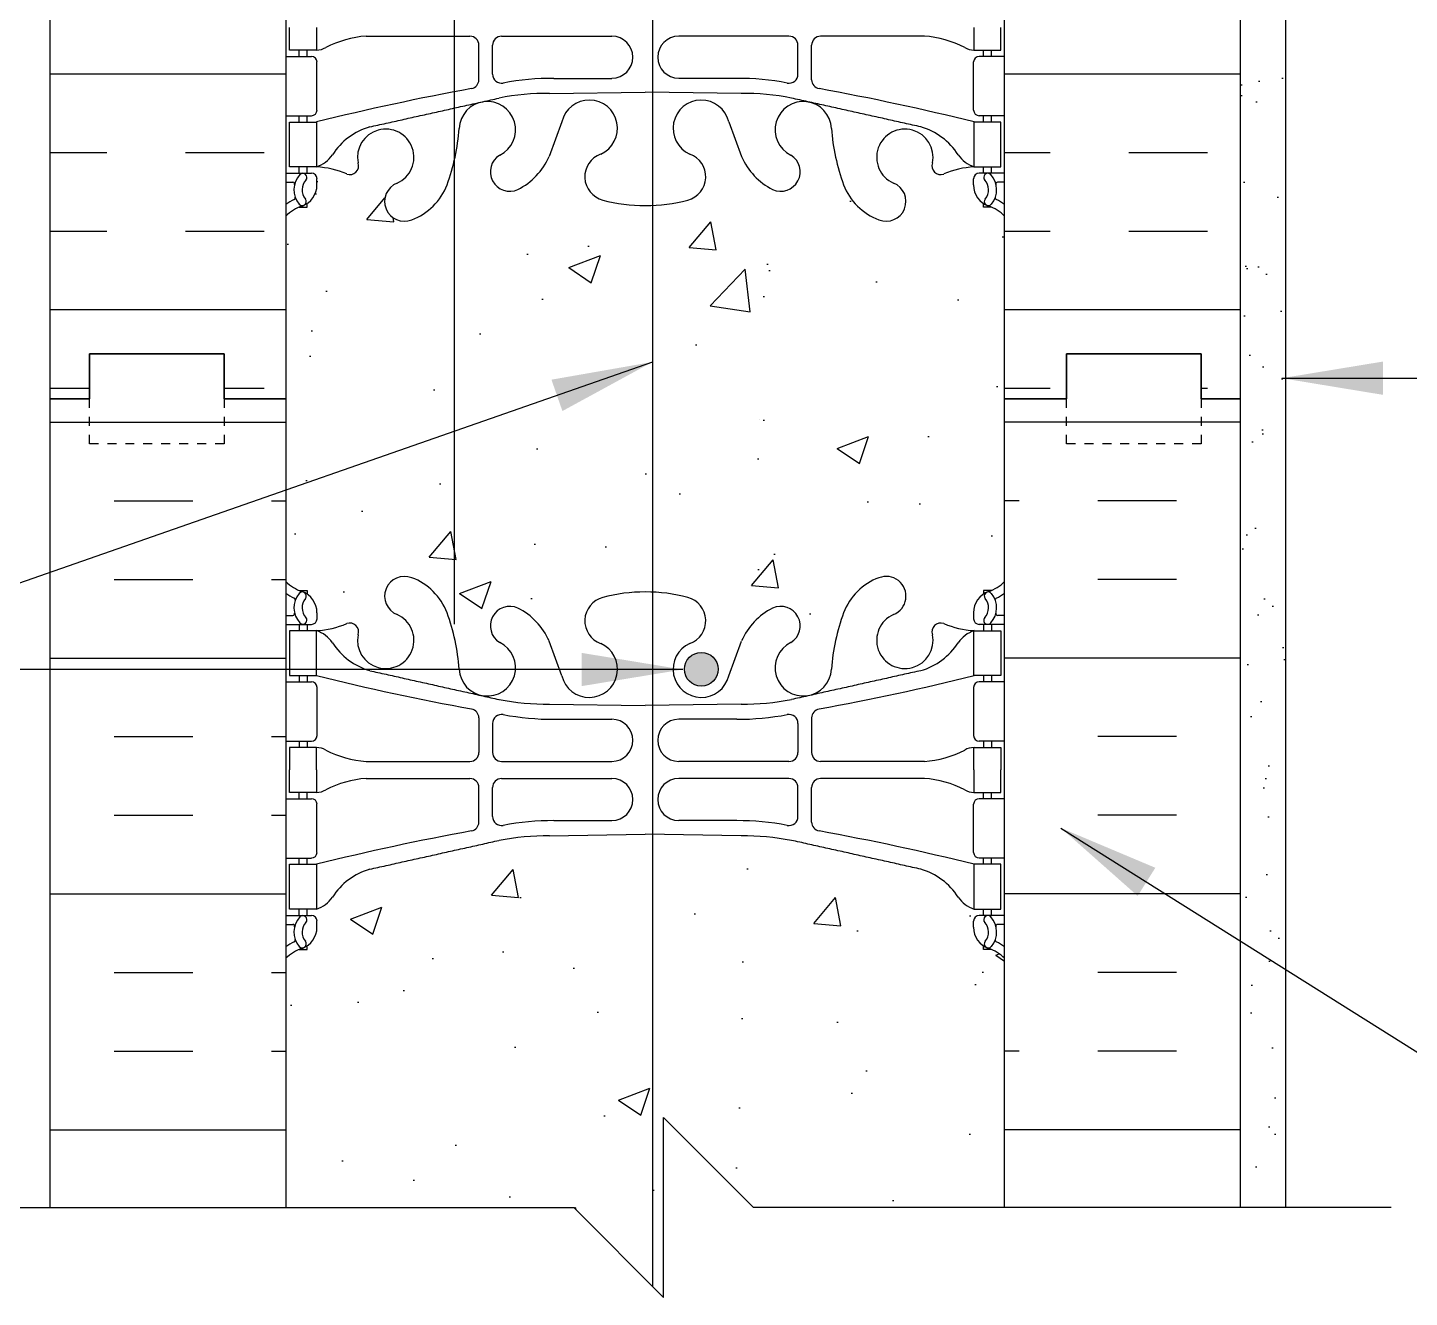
# Model space of a CAD drawing. Header units: inches. Extents: x 243.3 to 292.3, y 132.2 to 205.9.
# Drawn here: x 260.71 to 276.09, y 160.98 to 175.11 of the extents above; entities that cross this region are included whole.
import ezdxf

# ---------------------------------------------------------------- set-up
doc = ezdxf.new("R2010")
doc.units = ezdxf.units.IN
doc.header["$LTSCALE"] = 0.5
doc.header["$MEASUREMENT"] = 0
doc.linetypes.add('DASHED2', pattern=[0.375, 0.25, -0.125])
for name, color, linetype in [('HATCH', 12, 'Continuous'), ('line25', 2, 'Continuous'), ('LINE3', 3, 'Continuous'), ('LINE50', 5, 'Continuous'), ('LINE9', 9, 'Continuous'), ('TEXT', 4, 'Continuous'), ('Web_Edge', 9, 'Continuous')]:
    doc.layers.add(name, color=color, linetype=linetype)
doc.styles.add('DIM', font='romans.shx', dxfattribs={"width": 0.7})
doc.dimstyles.new('ext_12', dxfattribs={"dimscale": 12, "dimtxt": 0.09375, "dimasz": 0.09375, "dimexe": 0.09375, "dimexo": 0.0625, "dimgap": 0.0625, "dimtad": 1, "dimdec": 1, "dimzin": 3, "dimdsep": 46, "dimlunit": 4, "dimtxsty": 'DIM', "dimcen": 0.09, "dimdle": 0.09375, "dimclrt": 4, "dimadec": 0, "dimazin": 0, "dimtfac": 1, "dimtdec": 1, "dimtmove": 2, "dimatfit": 3, "dimfxl": 1, "dimfrac": 2, "dimtolj": 1, "dimtzin": 0, "dimarcsym": 0})

msp = doc.modelspace()

# ---------------------------------------------------------------- hatches: boundary and pattern name
at = {"layer": 'HATCH'}
h = msp.add_hatch(dxfattribs=at)
h.set_pattern_fill('AR-CONC', color=256, scale=0.5)
h.set_pattern_definition([(50, (0, 0), (3.5863, -0.31376), [0.375, -4.125]), (355, (0, 0), (-0.693757, 3.76096), [0.3, -3.3]), (100.4514, (0.299, -0.026), (2.892544, 3.4472), [0.3187, -3.50571]), (46.1842, (0, 1), (5.336207, -0.827596), [0.5625, -6.1875]), (96.6356, (0.4447, 0.931), (4.67331, 4.87059), [0.47805, -5.25857]), (351.1842, (0, 1), (4.67331, 4.87059), [0.45, -4.95]), (21, (0.5, 0.75), (2.984535, -2.013094), [0.375, -4.125]), (326, (0.5, 0.75), (1.216577, 3.62575), [0.3, -3.3]), (71.4514, (0.7487, 0.5822), (4.201112, 1.612656), [0.3187, -3.50571]), (37.5, (0, 0), (0.0607993, 1.6644693), [0, -3.26, 0, -3.35, 0, -3.3125]), (7.5, (0, 0), (1.315348, 1.972059), [0, -1.91, 0, -3.185, 0, -1.2625]), (327.5, (-1.115, 0), (2.669112, -0.1127744), [0, -1.25, 0, -3.9, 0, -5.175]), (317.5, (-1.615, 0), (2.915931, 0.500525), [0, -1.625, 0, -2.59, 0, -3.675])])
h.paths.add_polyline_path([(268.998, 204.652, -0.940793), (269.201, 204.268, 1.753171), (269.652, 203.972, -0.068226), (269.788, 204.6, -0.174455), (270.088, 204.946), (268.58, 204.946), (267.58, 205.946), (267.58, 204.831, -0.068476), (268.055, 204.769, -0.734872), (268.078, 204.258, 1.612474), (268.509, 203.898), (268.652, 204.285, -0.173075)])
h.paths.add_polyline_path([(271.07, 204.65), (271.07, 204.946), (270.411, 204.946, -0.550694), (270.344, 204.58, 2.087231), (270.777, 204.355, -0.380392)])
h.paths.add_polyline_path([(266.58, 204.946), (265.073, 204.946, -0.174455), (265.373, 204.6, -0.068226), (265.509, 203.972, 1.753171), (265.96, 204.268, -0.940793), (266.163, 204.652, -0.173075), (266.509, 204.285), (266.652, 203.898, 1.612474), (267.083, 204.258, -0.416252), (266.923, 204.603)])
h.paths.add_polyline_path([(264.749, 204.946), (264.09, 204.946), (264.09, 204.65, -0.380397), (264.383, 204.355, 2.087231), (264.817, 204.58, -0.550694)])
h.paths.add_polyline_path([(267.504, 203.095, 0.225652), (267.129, 203.47), (264.465, 203.47, 0.225652), (264.09, 203.095), (264.09, 202.254, 0.225652), (264.465, 201.879), (267.129, 201.879, 0.225652), (267.504, 202.254)])
h.paths.add_polyline_path([(267.504, 201.313, 0.225652), (267.129, 201.688), (264.465, 201.688, 0.225652), (264.09, 201.313), (264.09, 200.473, 0.225652), (264.465, 200.098), (267.129, 200.098, 0.225652), (267.504, 200.473)])
h.paths.add_polyline_path([(271.07, 201.313, 0.225652), (270.695, 201.688), (268.032, 201.688, 0.225652), (267.657, 201.313), (267.657, 200.473, 0.225652), (268.032, 200.098), (270.695, 200.098, 0.225652), (271.07, 200.473)])
h.paths.add_polyline_path([(271.07, 203.095, 0.225652), (270.695, 203.47), (268.032, 203.47, 0.225652), (267.657, 203.095), (267.657, 202.254, 0.225652), (268.032, 201.879), (270.695, 201.879, 0.225652), (271.07, 202.254)])
h.paths.add_polyline_path([(271.07, 199.762, 0.268138), (270.909, 199.91), (264.252, 199.91, 0.268156), (264.09, 199.762), (264.09, 198.293), (264.21, 198.093), (264.21, 197.981), (264.21, 197.868), (264.09, 197.668), (264.09, 196.2, 0.268156), (264.252, 196.051), (270.909, 196.051, 0.268138), (271.07, 196.2), (271.07, 197.668), (270.95, 197.868), (270.95, 197.981), (270.95, 198.093), (271.07, 198.293)])
h.paths.add_polyline_path([(266.042, 195.608, -0.230831), (266.459, 195.781, -0.258655), (266.881, 195.513, -0.520567), (267.186, 195.391, -0.302205), (267.484, 195.539, 0.202607), (267.129, 195.864), (264.465, 195.864, 0.225652), (264.09, 195.489), (264.09, 195.382, -0.011526), (264.125, 195.367, -0.520567), (264.484, 195.224, -0.520567), (264.826, 195.371, -0.520567), (265.399, 195.331, -0.520567), (265.68, 195.452, -0.520567)])
h.paths.add_polyline_path([(270.695, 195.864), (268.032, 195.864, 0.225652), (267.657, 195.489), (267.657, 195.455, -0.023609), (267.676, 195.435, -0.520567), (268.021, 195.484, -0.520567), (268.62, 195.505, -0.310845), (269.58, 195.483, -0.310845), (270.541, 195.505, -0.380139), (271.018, 195.601, 0.173587)])
h.paths.add_polyline_path([(291.343, 195.481), (271.58, 195.481), (271.58, 195.51, 0.10231), (271.485, 195.435, 0.520567), (271.14, 195.484, 0.520567), (270.541, 195.505, 0.310845), (269.58, 195.483, 0.310845), (268.62, 195.505, 0.520567), (268.021, 195.484, 0.520567), (267.676, 195.435, 0.520567), (267.186, 195.391, 0.520567), (266.881, 195.513, 0.258655), (266.459, 195.781, 0.230831), (266.042, 195.608, 0.520567), (265.68, 195.452, 0.520567), (265.399, 195.331, 0.520567), (264.826, 195.371, 0.520567), (264.484, 195.224, 0.520567), (264.125, 195.367, 0.058158), (263.945, 195.426), (263.945, 194.576), (263.58, 194.576), (263.58, 193.826), (263.945, 193.826), (263.945, 192.626), (263.58, 192.626), (263.58, 191.876), (263.945, 191.876), (263.945, 191.431), (265.806, 191.431), (265.806, 191.481), (271.58, 191.481), (272.28, 192.981), (274.28, 192.981), (274.979, 191.481), (277.979, 191.481), (278.679, 192.981), (280.679, 192.981), (281.378, 191.481), (284.378, 191.481), (285.078, 192.981), (287.078, 192.981), (287.777, 191.481), (290.777, 191.481), (291.343, 192.694)])
h.paths.add_polyline_path([(265.806, 191.431), (263.945, 191.431), (263.945, 190.676), (263.945, 188.978), (265.806, 188.978)])
h.paths.add_polyline_path([(271.58, 188.719), (267.849, 188.719), (267.849, 186.812, -0.029977), (268.055, 186.769, -0.734872), (268.078, 186.258, 1.612474), (268.509, 185.898), (268.652, 186.285, -0.173075), (268.998, 186.652, -0.940793), (269.201, 186.268, 1.753171), (269.652, 185.972, -0.068226), (269.788, 186.6, -0.21345), (270.18, 186.989, -1), (270.344, 186.58, 2.087231), (270.777, 186.355, -0.638777), (270.902, 186.479, 0.087457), (271.239, 186.4), (271.344, 186.4), (271.344, 186.47), (271.297, 186.47, -0.414214), (271.234, 186.533), (271.234, 186.6, -0.249069), (271.344, 186.807), (271.344, 186.849), (271.434, 186.849, 0.088416), (271.58, 186.946)])
h.paths.add_polyline_path([(267.349, 188.719), (263.945, 188.719), (263.945, 188.978), (263.945, 190.676), (263.58, 190.676), (263.58, 186.946, 0.088416), (263.726, 186.849), (263.816, 186.849), (263.816, 186.807, -0.249069), (263.926, 186.6), (263.926, 186.533, -0.414214), (263.864, 186.47), (263.816, 186.47), (263.816, 186.4), (263.921, 186.4, 0.085348), (264.251, 186.476, -0.669601), (264.383, 186.355, 2.087231), (264.817, 186.58, -1), (264.981, 186.989, -0.21345), (265.373, 186.6, -0.069923), (265.51, 185.956, 1.702394), (265.96, 186.268, -0.940793), (266.163, 186.652, -0.173075), (266.509, 186.285), (266.652, 185.898, 1.612474), (267.083, 186.258, -0.734872), (267.106, 186.769, -0.035303), (267.349, 186.817)])
h.paths.add_polyline_path([(271.58, 173.015, 0.088416), (271.434, 173.112), (271.344, 173.112), (271.344, 173.154, -0.249069), (271.234, 173.361), (271.234, 173.429, -0.414214), (271.297, 173.491), (271.344, 173.491), (271.344, 173.561), (271.239, 173.561, 0.085348), (270.91, 173.486, -0.669601), (270.777, 173.606, 2.087231), (270.344, 173.381, -1), (270.18, 172.973, -0.21345), (269.788, 173.362, -0.069923), (269.651, 174.006, 1.702394), (269.201, 173.693, -0.940793), (268.998, 173.31, -0.173075), (268.652, 173.677), (268.509, 174.063, 1.612474), (268.078, 173.704, -0.734872), (268.055, 173.193, -0.068475), (267.58, 173.131, -0.068475), (267.106, 173.193, -0.734872), (267.083, 173.704, 1.612474), (266.652, 174.063), (266.509, 173.677, -0.173075), (266.163, 173.31, -0.940793), (265.96, 173.693, 1.702394), (265.51, 174.006, -0.069923), (265.373, 173.362, -0.21345), (264.981, 172.973, -1), (264.817, 173.381, 2.087231), (264.383, 173.606, -0.669601), (264.251, 173.486, 0.085348), (263.921, 173.561), (263.816, 173.561), (263.816, 173.491), (263.864, 173.491, -0.414214), (263.926, 173.429), (263.926, 173.361, -0.249069), (263.816, 173.154), (263.816, 173.112), (263.726, 173.112, 0.088416), (263.58, 173.015), (263.58, 170.981), (263.58, 168.946, 0.088416), (263.726, 168.849), (263.816, 168.849), (263.816, 168.807, -0.249069), (263.926, 168.6), (263.926, 168.533, -0.414214), (263.864, 168.47), (263.816, 168.47), (263.816, 168.4), (263.921, 168.4, 0.085348), (264.251, 168.476, -0.669601), (264.383, 168.355, 2.087231), (264.817, 168.58, -1), (264.981, 168.989, -0.21345), (265.373, 168.6, -0.069923), (265.51, 167.956, 1.702394), (265.96, 168.268, -0.940793), (266.163, 168.652, -0.173075), (266.509, 168.285), (266.652, 167.898, 1.612474), (267.083, 168.258, -0.734872), (267.106, 168.769, -0.068475), (267.58, 168.831, -0.068475), (268.055, 168.769, -0.734872), (268.078, 168.258, 1.612474), (268.509, 167.898), (268.652, 168.285, -0.173075), (268.998, 168.652, -0.940793), (269.201, 168.268, 1.702394), (269.651, 167.956, -0.069923), (269.788, 168.6, -0.21345), (270.18, 168.989, -1), (270.344, 168.58, 2.087231), (270.777, 168.355, -0.669601), (270.91, 168.476, 0.085348), (271.239, 168.4), (271.344, 168.4), (271.344, 168.47), (271.297, 168.47, -0.414214), (271.234, 168.533), (271.234, 168.6, -0.249069), (271.344, 168.807), (271.344, 168.849), (271.434, 168.849, 0.088416), (271.58, 168.946), (271.58, 170.981)])
edge = h.paths.add_edge_path()
edge.add_arc((271.234, 164.393), 0.5, 46.2109, 66.4218)
edge.add_line((271.434, 164.851), (271.344, 164.851))
edge.add_line((271.344, 164.851), (271.344, 164.893))
edge.add_arc((271.484, 165.1), 0.25, 180, 235.9442, ccw=False)
edge.add_line((271.234, 165.1), (271.234, 165.168))
edge.add_arc((271.297, 165.168), 0.0625, 90, 180, ccw=False)
edge.add_line((271.297, 165.23), (271.344, 165.23))
edge.add_line((271.344, 165.23), (271.344, 165.3))
edge.add_line((271.344, 165.3), (271.239, 165.3))
edge.add_arc((271.362, 165.643), 0.364, 214.9775, 250.3387, ccw=False)
edge.add_arc((270.439, 165.032), 0.743, 32.7919, 73.8107)
edge.add_spline(control_points=[(270.646, 165.746), (269.209, 166.066)], knot_values=[0, 0, 1, 1], degree=1, periodic=0)
edge.add_arc((268.652, 163.134), 2.984, 79.2546, 90.0995)
edge.add_line((268.647, 166.118), (267.58, 166.134))
edge.add_line((267.58, 166.134), (266.514, 166.118))
edge.add_arc((266.509, 163.134), 2.984, 89.9005, 100.7454)
edge.add_spline(control_points=[(265.952, 166.066), (264.515, 165.746)], knot_values=[0, 0, 1, 1], degree=1, periodic=0)
edge.add_arc((264.722, 165.032), 0.743, 106.1893, 147.2081)
edge.add_arc((263.799, 165.643), 0.364, 289.6613, 325.0225, ccw=False)
edge.add_line((263.921, 165.3), (263.816, 165.3))
edge.add_line((263.816, 165.3), (263.816, 165.23))
edge.add_line((263.816, 165.23), (263.864, 165.23))
edge.add_arc((263.864, 165.168), 0.0625, 0, 90, ccw=False)
edge.add_line((263.926, 165.168), (263.926, 165.1))
edge.add_arc((263.676, 165.1), 0.25, 304.0558, 360, ccw=False)
edge.add_line((263.816, 164.893), (263.816, 164.851))
edge.add_line((263.816, 164.851), (263.726, 164.851))
edge.add_arc((263.926, 164.393), 0.5, 113.5782, 133.7891)
edge.add_line((263.58, 164.754), (263.58, 161.981))
edge.add_line((263.58, 161.981), (266.784, 161.981))
edge.add_line((266.784, 161.981), (267.784, 160.981))
edge.add_line((267.784, 160.981), (267.784, 162.981))
edge.add_line((267.784, 162.981), (268.784, 161.981))
edge.add_line((268.784, 161.981), (271.58, 161.981))
edge.add_line((271.58, 161.981), (271.58, 164.754))
h = msp.add_hatch(dxfattribs=at)
h.set_pattern_fill('INSUL', color=256, scale=7, style=0)
h.set_pattern_definition([(0, (272.962, 182.4712), (0, 2.625), []), (0, (272.962, 183.3462), (0, 2.625), [0.875, -0.875]), (0, (272.962, 184.2212), (0, 2.625), [0.875, -0.875])])
h.paths.add_polyline_path([(274.205, 188.981), (273.768, 188.981), (273.768, 188.481), (272.268, 188.481), (272.268, 188.981), (271.58, 188.981), (271.58, 170.981), (272.268, 170.981), (272.268, 171.481), (273.768, 171.481), (273.768, 170.981), (274.205, 170.981)])
h.paths.add_polyline_path([(260.955, 170.981), (261.393, 170.981), (261.393, 171.481), (262.893, 171.481), (262.893, 170.981), (263.58, 170.981), (263.58, 188.981), (262.893, 188.981), (262.893, 189.481), (261.393, 189.481), (261.393, 188.981), (260.955, 188.981)])
h = msp.add_hatch(dxfattribs=at)
h.set_pattern_fill('AR-SAND', color=256, scale=0.5, style=0)
h.set_pattern_definition([(37.5, (198.499, 60.95305), (-0.0314967, 0.963412), [0, -0.76, 0, -0.85, 0, -0.8125]), (7.5, (198.499, 60.953), (0.884888, 1.411073), [0, -0.41, 0, -0.685, 0, -0.2625]), (327.5, (197.884, 60.95305), (1.557071, 0.0028295), [0, -0.25, 0, -0.9, 0, -1.175]), (317.5, (197.884, 60.953), (1.503063, 0.438838), [0, -0.125, 0, -0.59, 0, -0.675])])
h.paths.add_polyline_path([(274.705, 186.981), (274.205, 186.981), (274.205, 170.981), (274.205, 161.981), (274.705, 161.981)])
at = {"layer": 'LINE3'}
msp.add_hatch(color=256, dxfattribs=at).paths.add_polyline_path([(268.392, 167.971, 1), (268.017, 167.971, 1)])

# ---------------------------------------------------------------- linework, layer by layer
for points in [[(264.515, 174.007), (265.952, 174.327)], [(264.515, 167.955), (265.952, 167.634)], [(270.646, 167.955), (269.209, 167.634)]]:
    msp.add_open_spline(points, degree=1)
at = {"layer": 'HATCH'}
for p, q in [((260.955, 170.721), (263.58, 170.721)), ((268.853, 170.754), (268.853, 170.754)), ((274.205, 170.721), (271.58, 170.721)), ((261.669, 169.846), (262.544, 169.846)), ((263.419, 169.846), (263.58, 169.846)), ((271.742, 169.846), (271.58, 169.846)), ((273.492, 169.846), (272.617, 169.846)), ((261.669, 168.971), (262.544, 168.971)), ((263.419, 168.971), (263.58, 168.971)), ((273.492, 168.971), (272.617, 168.971)), ((260.955, 168.096), (263.58, 168.096)), ((274.205, 168.096), (271.58, 168.096)), ((261.669, 167.221), (262.544, 167.221)), ((263.419, 167.221), (263.58, 167.221)), ((273.492, 167.221), (272.617, 167.221)), ((261.669, 166.346), (262.544, 166.346)), ((263.419, 166.346), (263.58, 166.346)), ((273.492, 166.346), (272.617, 166.346)), ((260.955, 165.471), (263.58, 165.471)), ((274.205, 165.471), (271.58, 165.471)), ((261.669, 164.596), (262.544, 164.596)), ((263.419, 164.596), (263.58, 164.596)), ((273.492, 164.596), (272.617, 164.596)), ((261.669, 163.721), (262.544, 163.721)), ((263.419, 163.721), (263.58, 163.721)), ((271.742, 163.721), (271.58, 163.721)), ((273.492, 163.721), (272.617, 163.721)), ((260.955, 162.846), (263.58, 162.846)), ((274.205, 162.846), (271.58, 162.846))]:
    msp.add_line(p, q, dxfattribs=at)
at = {"layer": 'line25'}
for p, q in [((263.58, 204.946), (263.58, 170.981)), ((271.58, 170.981), (271.58, 191.481)), ((263.58, 170.981), (263.58, 161.981)), ((271.58, 161.981), (271.58, 170.981))]:
    msp.add_line(p, q, dxfattribs=at)
at = {"layer": 'LINE3'}
for p, q in [((265.455, 168.471), (265.455, 188.719)), ((267.659, 184.7), (267.659, 161.105))]:
    msp.add_line(p, q, dxfattribs=at)
msp.add_circle((268.204, 167.971), 0.188, dxfattribs=at)
at = {"layer": 'LINE50'}
for p, q in [((260.955, 170.981), (260.955, 188.981)), ((274.205, 170.981), (274.205, 188.981)), ((260.955, 161.981), (260.955, 170.981)), ((274.205, 161.981), (274.205, 170.981))]:
    msp.add_line(p, q, dxfattribs=at)
for points in [[(263.58, 170.981), (262.893, 170.981), (262.893, 171.481), (261.393, 171.481), (261.393, 170.981), (260.955, 170.981)], [(260.955, 170.981), (261.393, 170.981), (261.393, 171.481), (262.893, 171.481), (262.893, 170.981), (263.58, 170.981)], [(271.58, 170.981), (272.268, 170.981), (272.268, 171.481), (273.768, 171.481), (273.768, 170.981), (274.205, 170.981)], [(274.205, 170.981), (273.768, 170.981), (273.768, 171.481), (272.268, 171.481), (272.268, 170.981), (271.58, 170.981)]]:
    msp.add_lwpolyline(points, dxfattribs=at)
at = {"layer": 'LINE9'}
for p, q in [((274.705, 191.481), (274.705, 161.981)), ((267.784, 160.981), (267.784, 162.981)), ((267.784, 162.981), (268.784, 161.981)), ((259.684, 161.981), (266.784, 161.981)), ((266.784, 161.981), (267.784, 160.981)), ((275.883, 161.981), (268.784, 161.981))]:
    msp.add_line(p, q, dxfattribs=at)
at = {"layer": 'LINE9', "linetype": 'DASHED2', "ltscale": 0.15}
for points in [[(262.893, 170.981), (262.893, 170.981), (262.893, 170.481), (261.393, 170.481), (261.393, 170.981), (261.393, 170.981)], [(273.768, 170.981), (273.768, 170.981), (273.768, 170.481), (272.268, 170.481), (272.268, 170.981), (272.268, 170.981)]]:
    msp.add_lwpolyline(points, dxfattribs=at)
at = {"layer": 'Web_Edge'}
for p, q in [((264.474, 175.017), (265.629, 175.016)), ((264.474, 175.017), (265.629, 175.016)), ((265.728, 174.531), (265.728, 174.916)), ((265.728, 174.531), (265.728, 174.916)), ((265.881, 174.593), (265.881, 174.916)), ((265.881, 174.593), (265.881, 174.916)), ((265.981, 175.016), (267.208, 175.016)), ((265.981, 175.016), (267.208, 175.016)), ((269.18, 175.016), (267.953, 175.016)), ((269.18, 175.016), (267.953, 175.016)), ((269.28, 174.593), (269.28, 174.916)), ((269.28, 174.593), (269.28, 174.916)), ((269.432, 174.531), (269.432, 174.916)), ((269.432, 174.531), (269.432, 174.916)), ((270.687, 175.017), (269.532, 175.016)), ((270.687, 175.017), (269.532, 175.016)), ((263.58, 174.791), (263.864, 174.791)), ((263.58, 174.791), (263.864, 174.791)), ((263.726, 174.791), (263.726, 174.861)), ((263.726, 174.791), (263.726, 174.861)), ((263.816, 174.791), (263.816, 174.861)), ((263.816, 174.791), (263.816, 174.861)), ((263.926, 174.194), (263.926, 174.729)), ((263.926, 174.194), (263.926, 174.729)), ((271.234, 174.194), (271.234, 174.729)), ((271.234, 174.194), (271.234, 174.729)), ((271.58, 174.791), (271.297, 174.791)), ((271.58, 174.791), (271.297, 174.791)), ((271.344, 174.791), (271.344, 174.861)), ((271.344, 174.791), (271.344, 174.861)), ((271.434, 174.791), (271.434, 174.861)), ((271.434, 174.791), (271.434, 174.861)), ((266.561, 174.547), (267.208, 174.547)), ((266.561, 174.547), (267.208, 174.547)), ((268.6, 174.547), (267.953, 174.547)), ((268.6, 174.547), (267.953, 174.547)), ((266.514, 174.379), (267.58, 174.395)), ((266.514, 174.379), (267.58, 174.395)), ((268.647, 174.379), (267.58, 174.395)), ((268.647, 174.379), (267.58, 174.395)), ((263.58, 174.131), (263.864, 174.131)), ((263.58, 174.131), (263.864, 174.131)), ((263.726, 174.061), (263.726, 174.131)), ((263.726, 174.061), (263.726, 174.131)), ((263.816, 174.061), (263.816, 174.131)), ((263.816, 174.061), (263.816, 174.131)), ((271.58, 174.131), (271.297, 174.131)), ((271.58, 174.131), (271.297, 174.131)), ((271.344, 174.061), (271.344, 174.131)), ((271.344, 174.061), (271.344, 174.131)), ((271.434, 174.061), (271.434, 174.131)), ((271.434, 174.061), (271.434, 174.131)), ((266.652, 174.063), (266.509, 173.677)), ((266.652, 174.063), (266.509, 173.677)), ((268.509, 174.063), (268.652, 173.677)), ((268.509, 174.063), (268.652, 173.677)), ((263.58, 173.491), (263.864, 173.491)), ((263.58, 173.491), (263.864, 173.491)), ((263.726, 173.491), (263.726, 173.561)), ((263.726, 173.491), (263.726, 173.561)), ((263.816, 173.491), (263.816, 173.561)), ((263.816, 173.491), (263.816, 173.561)), ((271.58, 173.491), (271.297, 173.491)), ((271.58, 173.491), (271.297, 173.491)), ((271.344, 173.491), (271.344, 173.561)), ((271.344, 173.491), (271.344, 173.561)), ((271.434, 173.491), (271.434, 173.561)), ((271.434, 173.491), (271.434, 173.561)), ((263.58, 173.391), (263.658, 173.391)), ((263.58, 173.391), (263.658, 173.391)), ((263.926, 173.361), (263.926, 173.429)), ((263.926, 173.361), (263.926, 173.429)), ((271.234, 173.361), (271.234, 173.429)), ((271.234, 173.361), (271.234, 173.429)), ((271.58, 173.391), (271.503, 173.391)), ((271.58, 173.391), (271.503, 173.391)), ((263.726, 173.112), (263.816, 173.112)), ((263.726, 173.112), (263.816, 173.112)), ((263.816, 173.112), (263.816, 173.154)), ((263.816, 173.112), (263.816, 173.154)), ((271.344, 173.112), (271.344, 173.154)), ((271.344, 173.112), (271.344, 173.154)), ((271.434, 173.112), (271.344, 173.112)), ((271.434, 173.112), (271.344, 173.112)), ((263.726, 168.849), (263.816, 168.849)), ((263.726, 168.849), (263.816, 168.849)), ((263.816, 168.849), (263.816, 168.807)), ((263.816, 168.849), (263.816, 168.807)), ((271.434, 168.849), (271.344, 168.849)), ((271.344, 168.849), (271.344, 168.807)), ((271.434, 168.849), (271.344, 168.849)), ((271.344, 168.849), (271.344, 168.807)), ((263.58, 168.57), (263.658, 168.57)), ((263.58, 168.57), (263.658, 168.57)), ((263.926, 168.6), (263.926, 168.533)), ((263.926, 168.6), (263.926, 168.533)), ((271.234, 168.6), (271.234, 168.533)), ((271.234, 168.6), (271.234, 168.533)), ((271.58, 168.57), (271.503, 168.57)), ((271.58, 168.57), (271.503, 168.57)), ((263.58, 168.47), (263.864, 168.47)), ((263.58, 168.47), (263.864, 168.47)), ((263.726, 168.47), (263.726, 168.4)), ((263.726, 168.47), (263.726, 168.4)), ((263.816, 168.47), (263.816, 168.4)), ((263.816, 168.47), (263.816, 168.4)), ((271.58, 168.47), (271.297, 168.47)), ((271.58, 168.47), (271.297, 168.47)), ((271.344, 168.47), (271.344, 168.4)), ((271.344, 168.47), (271.344, 168.4)), ((271.434, 168.47), (271.434, 168.4)), ((271.434, 168.47), (271.434, 168.4)), ((266.652, 167.898), (266.509, 168.285)), ((266.652, 167.898), (266.509, 168.285)), ((268.509, 167.898), (268.652, 168.285)), ((268.509, 167.898), (268.652, 168.285)), ((263.58, 167.83), (263.864, 167.83)), ((263.58, 167.83), (263.864, 167.83)), ((263.726, 167.9), (263.726, 167.83)), ((263.726, 167.9), (263.726, 167.83)), ((263.816, 167.9), (263.816, 167.83)), ((263.816, 167.9), (263.816, 167.83)), ((271.58, 167.83), (271.297, 167.83)), ((271.58, 167.83), (271.297, 167.83)), ((271.344, 167.9), (271.344, 167.83)), ((271.344, 167.9), (271.344, 167.83)), ((271.434, 167.9), (271.434, 167.83)), ((271.434, 167.9), (271.434, 167.83)), ((263.926, 167.768), (263.926, 167.233)), ((263.926, 167.768), (263.926, 167.233)), ((271.234, 167.768), (271.234, 167.233)), ((271.234, 167.768), (271.234, 167.233)), ((266.514, 167.582), (267.58, 167.566)), ((266.514, 167.582), (267.58, 167.566)), ((268.647, 167.582), (267.58, 167.566)), ((268.647, 167.582), (267.58, 167.566)), ((265.728, 167.43), (265.728, 167.045)), ((265.728, 167.43), (265.728, 167.045)), ((265.881, 167.368), (265.881, 167.045)), ((265.881, 167.368), (265.881, 167.045)), ((266.561, 167.414), (267.208, 167.414)), ((266.561, 167.414), (267.208, 167.414)), ((268.6, 167.414), (267.953, 167.414)), ((268.6, 167.414), (267.953, 167.414)), ((269.28, 167.368), (269.28, 167.045)), ((269.28, 167.368), (269.28, 167.045)), ((269.432, 167.43), (269.432, 167.045)), ((269.432, 167.43), (269.432, 167.045)), ((263.58, 167.17), (263.864, 167.17)), ((263.58, 167.17), (263.864, 167.17)), ((263.726, 167.17), (263.726, 167.1)), ((263.726, 167.17), (263.726, 167.1)), ((263.816, 167.17), (263.816, 167.1)), ((263.816, 167.17), (263.816, 167.1)), ((271.58, 167.17), (271.297, 167.17)), ((271.58, 167.17), (271.297, 167.17)), ((271.344, 167.17), (271.344, 167.1)), ((271.344, 167.17), (271.344, 167.1)), ((271.434, 167.17), (271.434, 167.1)), ((271.434, 167.17), (271.434, 167.1)), ((264.474, 166.945), (265.629, 166.945)), ((264.474, 166.945), (265.629, 166.945)), ((265.981, 166.945), (267.208, 166.945)), ((265.981, 166.945), (267.208, 166.945)), ((269.18, 166.945), (267.953, 166.945)), ((269.18, 166.945), (267.953, 166.945)), ((270.687, 166.945), (269.532, 166.945)), ((270.687, 166.945), (269.532, 166.945)), ((264.474, 166.756), (265.629, 166.755)), ((264.474, 166.756), (265.629, 166.755)), ((265.981, 166.755), (267.208, 166.755)), ((265.981, 166.755), (267.208, 166.755)), ((269.18, 166.755), (267.953, 166.755)), ((269.18, 166.755), (267.953, 166.755)), ((270.687, 166.756), (269.532, 166.755)), ((270.687, 166.756), (269.532, 166.755)), ((263.726, 166.53), (263.726, 166.6)), ((263.726, 166.53), (263.726, 166.6)), ((263.816, 166.53), (263.816, 166.6)), ((263.816, 166.53), (263.816, 166.6)), ((265.728, 166.27), (265.728, 166.655)), ((265.728, 166.27), (265.728, 166.655)), ((265.881, 166.332), (265.881, 166.655)), ((265.881, 166.332), (265.881, 166.655)), ((269.28, 166.332), (269.28, 166.655)), ((269.28, 166.332), (269.28, 166.655)), ((269.432, 166.27), (269.432, 166.655)), ((269.432, 166.27), (269.432, 166.655)), ((271.344, 166.53), (271.344, 166.6)), ((271.344, 166.53), (271.344, 166.6)), ((271.434, 166.53), (271.434, 166.6)), ((271.434, 166.53), (271.434, 166.6)), ((263.58, 166.53), (263.864, 166.53)), ((263.58, 166.53), (263.864, 166.53)), ((263.926, 165.933), (263.926, 166.468)), ((263.926, 165.933), (263.926, 166.468)), ((271.234, 165.933), (271.234, 166.468)), ((271.234, 165.933), (271.234, 166.468)), ((271.58, 166.53), (271.297, 166.53)), ((271.58, 166.53), (271.297, 166.53)), ((266.561, 166.286), (267.208, 166.286)), ((266.561, 166.286), (267.208, 166.286)), ((268.6, 166.286), (267.953, 166.286)), ((268.6, 166.286), (267.953, 166.286)), ((266.514, 166.118), (267.58, 166.134)), ((266.514, 166.118), (267.58, 166.134)), ((268.647, 166.118), (267.58, 166.134)), ((268.647, 166.118), (267.58, 166.134)), ((263.58, 165.87), (263.864, 165.87)), ((263.58, 165.87), (263.864, 165.87)), ((263.726, 165.8), (263.726, 165.87)), ((263.726, 165.8), (263.726, 165.87)), ((263.816, 165.8), (263.816, 165.87)), ((263.816, 165.8), (263.816, 165.87)), ((271.58, 165.87), (271.297, 165.87)), ((271.58, 165.87), (271.297, 165.87)), ((271.344, 165.8), (271.344, 165.87)), ((271.344, 165.8), (271.344, 165.87)), ((271.434, 165.8), (271.434, 165.87)), ((271.434, 165.8), (271.434, 165.87)), ((263.58, 165.23), (263.864, 165.23)), ((263.58, 165.23), (263.864, 165.23)), ((263.726, 165.23), (263.726, 165.3)), ((263.726, 165.23), (263.726, 165.3)), ((263.816, 165.23), (263.816, 165.3)), ((263.816, 165.23), (263.816, 165.3)), ((271.58, 165.23), (271.297, 165.23)), ((271.58, 165.23), (271.297, 165.23)), ((271.344, 165.23), (271.344, 165.3)), ((271.344, 165.23), (271.344, 165.3)), ((271.434, 165.23), (271.434, 165.3)), ((271.434, 165.23), (271.434, 165.3)), ((263.58, 165.13), (263.658, 165.13)), ((263.58, 165.13), (263.658, 165.13)), ((263.926, 165.1), (263.926, 165.168)), ((263.926, 165.1), (263.926, 165.168)), ((271.234, 165.1), (271.234, 165.168)), ((271.234, 165.1), (271.234, 165.168)), ((271.58, 165.13), (271.503, 165.13)), ((271.58, 165.13), (271.503, 165.13)), ((263.816, 164.851), (263.816, 164.893)), ((263.816, 164.851), (263.816, 164.893)), ((271.344, 164.851), (271.344, 164.893)), ((271.344, 164.851), (271.344, 164.893)), ((263.726, 164.851), (263.816, 164.851)), ((263.726, 164.851), (263.816, 164.851)), ((271.434, 164.851), (271.344, 164.851)), ((271.434, 164.851), (271.344, 164.851))]:
    msp.add_line(p, q, dxfattribs=at)
for points in [[(263.921, 175.111), (263.921, 174.861), (263.621, 174.861), (263.621, 175.111)], [(263.921, 175.111), (263.921, 174.861), (263.621, 174.861), (263.621, 175.111)], [(271.239, 175.111), (271.239, 174.861), (271.539, 174.861), (271.539, 175.111)], [(271.239, 175.111), (271.239, 174.861), (271.539, 174.861), (271.539, 175.111)], [(263.921, 166.85), (263.921, 167.1), (263.621, 167.1), (263.621, 166.85)], [(263.921, 166.85), (263.921, 167.1), (263.621, 167.1), (263.621, 166.85)], [(271.239, 166.85), (271.239, 167.1), (271.539, 167.1), (271.539, 166.85)], [(271.239, 166.85), (271.239, 167.1), (271.539, 167.1), (271.539, 166.85)], [(263.921, 166.85), (263.921, 166.6), (263.621, 166.6), (263.621, 166.85)], [(263.921, 166.85), (263.921, 166.6), (263.621, 166.6), (263.621, 166.85)], [(271.239, 166.85), (271.239, 166.6), (271.539, 166.6), (271.539, 166.85)], [(271.239, 166.85), (271.239, 166.6), (271.539, 166.6), (271.539, 166.85)]]:
    msp.add_lwpolyline(points, dxfattribs=at)
for points in [[(263.621, 174.061), (263.921, 174.061), (263.921, 173.561), (263.621, 173.561)], [(263.621, 174.061), (263.921, 174.061), (263.921, 173.561), (263.621, 173.561)], [(271.539, 174.061), (271.239, 174.061), (271.239, 173.561), (271.539, 173.561)], [(271.539, 174.061), (271.239, 174.061), (271.239, 173.561), (271.539, 173.561)], [(263.621, 167.9), (263.921, 167.9), (263.921, 168.4), (263.621, 168.4)], [(263.621, 167.9), (263.921, 167.9), (263.921, 168.4), (263.621, 168.4)], [(271.539, 167.9), (271.239, 167.9), (271.239, 168.4), (271.539, 168.4)], [(271.539, 167.9), (271.239, 167.9), (271.239, 168.4), (271.539, 168.4)], [(263.621, 165.8), (263.921, 165.8), (263.921, 165.3), (263.621, 165.3)], [(263.621, 165.8), (263.921, 165.8), (263.921, 165.3), (263.621, 165.3)], [(271.539, 165.8), (271.239, 165.8), (271.239, 165.3), (271.539, 165.3)], [(271.539, 165.8), (271.239, 165.8), (271.239, 165.3), (271.539, 165.3)]]:
    msp.add_lwpolyline(points, close=True, dxfattribs=at)
for centre, radius, start, end in [((263.917, 175.08), 0.219, 271.08, 299.5063), ((263.917, 175.08), 0.219, 271.08, 299.5063), ((264.559, 173.86), 1.16, 94.1968, 117.4156), ((264.559, 173.86), 1.16, 94.1968, 117.4156), ((265.628, 174.916), 0.1, 0, 89.9612), ((265.628, 174.916), 0.1, 0, 89.9612), ((265.981, 174.916), 0.1, 90, 180), ((265.981, 174.916), 0.1, 90, 180), ((267.208, 174.782), 0.234, 270, 90), ((267.208, 174.782), 0.234, 270, 90), ((267.953, 174.782), 0.234, 90, 270), ((267.953, 174.782), 0.234, 90, 270), ((269.18, 174.916), 0.1, 0, 90), ((269.18, 174.916), 0.1, 0, 90), ((269.532, 174.916), 0.1, 90.0388, 180), ((269.532, 174.916), 0.1, 90.0388, 180), ((270.602, 173.86), 1.16, 62.5844, 85.8032), ((270.602, 173.86), 1.16, 62.5844, 85.8032), ((271.244, 175.08), 0.219, 240.4937, 268.92), ((271.244, 175.08), 0.219, 240.4937, 268.92), ((263.864, 174.729), 0.0625, 0, 90), ((263.864, 174.729), 0.0625, 0, 90), ((271.297, 174.729), 0.0625, 90, 180), ((271.297, 174.729), 0.0625, 90, 180), ((265.981, 174.593), 0.1, 180, 280.7454), ((265.981, 174.593), 0.1, 180, 280.7454), ((269.18, 174.593), 0.1, 259.2546, 0), ((269.18, 174.593), 0.1, 259.2546, 0), ((270.73, 146.641), 28.253, 100.3657, 103.9448), ((270.73, 146.641), 28.253, 100.3657, 103.9448), ((265.628, 174.531), 0.1, 280.3657, 0), ((265.628, 174.531), 0.1, 280.3657, 0), ((266.556, 171.563), 2.984, 89.9005, 100.7454), ((266.556, 171.563), 2.984, 89.9005, 100.7454), ((268.605, 171.563), 2.984, 79.2546, 90.0995), ((268.605, 171.563), 2.984, 79.2546, 90.0995), ((269.532, 174.531), 0.1, 180, 259.6343), ((269.532, 174.531), 0.1, 180, 259.6343), ((264.431, 146.641), 28.253, 76.0552, 79.6343), ((265.822, 173.975), 0.314, 296.0652, 177.2643), ((265.822, 173.975), 0.314, 296.0652, 177.2643), ((266.509, 171.396), 2.984, 89.9005, 100.7454), ((266.509, 171.396), 2.984, 89.9005, 100.7454), ((266.957, 173.991), 0.314, 293.8084, 166.5854), ((266.957, 173.991), 0.314, 293.8084, 166.5854), ((268.204, 173.991), 0.314, 13.4146, 246.1916), ((268.204, 173.991), 0.314, 13.4146, 246.1916), ((268.652, 171.396), 2.984, 79.2546, 90.0995), ((268.652, 171.396), 2.984, 79.2546, 90.0995), ((269.339, 173.975), 0.314, 2.7357, 243.9348), ((269.339, 173.975), 0.314, 2.7357, 243.9348), ((263.864, 174.194), 0.0625, 270, 0), ((263.864, 174.194), 0.0625, 270, 0), ((271.297, 174.194), 0.0625, 180, 270), ((271.297, 174.194), 0.0625, 180, 270), ((264.722, 173.293), 0.743, 106.1893, 147.2081), ((264.722, 173.293), 0.743, 106.1893, 147.2081), ((264.691, 173.668), 0.314, 293.8084, 191.4114), ((264.691, 173.668), 0.314, 293.8084, 191.4114), ((263.151, 174.171), 2.365, 339.9985, 355.6105), ((263.151, 174.171), 2.365, 339.9985, 355.6105), ((272.01, 174.171), 2.365, 184.3895, 200.0015), ((270.47, 173.668), 0.314, 348.5886, 246.1916), ((270.47, 173.668), 0.314, 348.5886, 246.1916), ((270.439, 173.293), 0.743, 32.7919, 73.8107), ((270.439, 173.293), 0.743, 32.7919, 73.8107), ((263.799, 173.904), 0.364, 289.6613, 325.0225), ((263.799, 173.904), 0.364, 289.6613, 325.0225), ((266.073, 173.508), 0.217, 121.463, 294.4736), ((266.073, 173.508), 0.217, 121.463, 294.4736), ((265.822, 173.978), 0.75, 297.0295, 336.3062), ((265.822, 173.978), 0.75, 297.0295, 336.3062), ((267.175, 173.452), 0.268, 109.9662, 255.2108), ((267.175, 173.452), 0.268, 109.9662, 255.2108), ((267.986, 173.452), 0.268, 284.7892, 70.0338), ((267.986, 173.452), 0.268, 284.7892, 70.0338), ((269.339, 173.978), 0.75, 203.6938, 242.9705), ((269.339, 173.978), 0.75, 203.6938, 242.9705), ((269.088, 173.508), 0.217, 245.5264, 58.537), ((269.088, 173.508), 0.217, 245.5264, 58.537), ((271.362, 173.904), 0.364, 214.9775, 250.3387), ((271.362, 173.904), 0.364, 214.9775, 250.3387), ((263.769, 173.445), 0.045, 317.5391, 137.5391), ((263.769, 173.445), 0.045, 317.5391, 137.5391), ((263.864, 173.429), 0.0625, 360, 90), ((263.864, 173.429), 0.0625, 360, 90), ((263.867, 172.566), 0.997, 66.8533, 86.8462), ((263.867, 172.566), 0.997, 66.8533, 86.8462), ((264.292, 173.573), 0.0968, 249.5669, 19.8449), ((264.292, 173.573), 0.0968, 249.5669, 19.8449), ((270.868, 173.573), 0.0968, 160.1551, 290.4331), ((270.868, 173.573), 0.0968, 160.1551, 290.4331), ((271.294, 172.566), 0.997, 93.1538, 113.1467), ((271.294, 172.566), 0.997, 93.1538, 113.1467), ((271.297, 173.429), 0.0625, 90, 180), ((271.297, 173.429), 0.0625, 90, 180), ((271.392, 173.445), 0.045, 42.4609, 222.4609), ((271.392, 173.445), 0.045, 42.4609, 222.4609), ((263.658, 173.372), 0.0196, 344.5099, 90.5968), ((263.658, 173.372), 0.0196, 344.5099, 90.5968), ((263.92, 173.307), 0.25, 137.5391, 219.8855), ((263.92, 173.307), 0.25, 137.5391, 219.8855), ((263.92, 173.307), 0.16, 137.5391, 219.9999), ((263.92, 173.307), 0.16, 137.5391, 219.9999), ((263.676, 173.361), 0.25, 289.4712, 360), ((263.676, 173.361), 0.25, 289.4712, 360), ((264.899, 173.177), 0.22, 111.8037, 291.8037), ((264.899, 173.177), 0.22, 111.8037, 291.8037), ((264.742, 173.606), 0.677, 290.6803, 338.8761), ((264.742, 173.606), 0.677, 290.6803, 338.8761), ((270.419, 173.606), 0.677, 201.1239, 249.3197), ((270.419, 173.606), 0.677, 201.1239, 249.3197), ((270.262, 173.177), 0.22, 248.1963, 68.1963), ((270.262, 173.177), 0.22, 248.1963, 68.1963), ((271.484, 173.361), 0.25, 180, 250.5288), ((271.484, 173.361), 0.25, 180, 250.5288), ((271.241, 173.307), 0.16, 320.0001, 42.4609), ((271.241, 173.307), 0.16, 320.0001, 42.4609), ((271.241, 173.307), 0.25, 320.1145, 42.4609), ((271.241, 173.307), 0.25, 320.1145, 42.4609), ((271.502, 173.372), 0.0196, 89.4032, 195.4901), ((271.502, 173.372), 0.0196, 89.4032, 195.4901), ((263.926, 172.654), 0.6, 114.9252, 125.2168), ((263.926, 172.654), 0.6, 114.9252, 125.2168), ((263.664, 173.217), 0.021, 296.0043, 16.536), ((263.664, 173.217), 0.021, 296.0043, 16.536), ((263.762, 173.176), 0.045, 220.8121, 38.552), ((263.762, 173.176), 0.045, 220.8121, 38.552), ((267.569, 174.885), 1.754, 254.7082, 270.3771), ((267.569, 174.885), 1.754, 254.7082, 270.3771), ((267.592, 174.885), 1.754, 269.6229, 285.2918), ((267.592, 174.885), 1.754, 269.6229, 285.2918), ((271.398, 173.176), 0.045, 141.448, 319.1879), ((271.398, 173.176), 0.045, 141.448, 319.1879), ((271.496, 173.217), 0.021, 163.464, 243.9957), ((271.496, 173.217), 0.021, 163.464, 243.9957), ((271.234, 172.654), 0.6, 54.7832, 65.0748), ((271.234, 172.654), 0.6, 54.7832, 65.0748), ((263.926, 172.654), 0.5, 109.4712, 133.7891), ((263.926, 172.654), 0.5, 109.4712, 133.7891), ((271.234, 172.654), 0.5, 46.2109, 70.5288), ((271.234, 172.654), 0.5, 46.2109, 70.5288), ((263.926, 169.307), 0.5, 226.2109, 250.5288), ((263.926, 169.307), 0.5, 226.2109, 250.5288), ((264.899, 168.784), 0.22, 68.1963, 248.1963), ((264.899, 168.784), 0.22, 68.1963, 248.1963), ((264.742, 168.356), 0.677, 21.1239, 69.3197), ((264.742, 168.356), 0.677, 21.1239, 69.3197), ((270.419, 168.356), 0.677, 110.6803, 158.8761), ((270.419, 168.356), 0.677, 110.6803, 158.8761), ((270.262, 168.784), 0.22, 291.8037, 111.8037), ((270.262, 168.784), 0.22, 291.8037, 111.8037), ((271.234, 169.307), 0.5, 289.4712, 313.7891), ((271.234, 169.307), 0.5, 289.4712, 313.7891), ((263.926, 169.307), 0.6, 234.7832, 245.0748), ((263.926, 169.307), 0.6, 234.7832, 245.0748), ((263.92, 168.655), 0.25, 140.1145, 222.4609), ((263.92, 168.655), 0.25, 140.1145, 222.4609), ((263.664, 168.744), 0.021, 343.464, 63.9957), ((263.664, 168.744), 0.021, 343.464, 63.9957), ((263.762, 168.786), 0.045, 321.448, 139.1879), ((263.762, 168.786), 0.045, 321.448, 139.1879), ((263.676, 168.6), 0.25, 0, 70.5288), ((263.676, 168.6), 0.25, 0, 70.5288), ((263.92, 168.655), 0.16, 140.0001, 222.4609), ((263.92, 168.655), 0.16, 140.0001, 222.4609), ((267.175, 168.51), 0.268, 104.7892, 250.0338), ((267.175, 168.51), 0.268, 104.7892, 250.0338), ((267.569, 167.077), 1.754, 89.6229, 105.2918), ((267.569, 167.077), 1.754, 89.6229, 105.2918), ((267.592, 167.077), 1.754, 74.7082, 90.3771), ((267.592, 167.077), 1.754, 74.7082, 90.3771), ((267.986, 168.51), 0.268, 289.9662, 75.2108), ((267.986, 168.51), 0.268, 289.9662, 75.2108), ((271.484, 168.6), 0.25, 109.4712, 180), ((271.484, 168.6), 0.25, 109.4712, 180), ((271.398, 168.786), 0.045, 40.8121, 218.552), ((271.398, 168.786), 0.045, 40.8121, 218.552), ((271.241, 168.655), 0.16, 317.5391, 39.9999), ((271.241, 168.655), 0.16, 317.5391, 39.9999), ((271.241, 168.655), 0.25, 317.5391, 39.8855), ((271.241, 168.655), 0.25, 317.5391, 39.8855), ((271.496, 168.744), 0.021, 116.0043, 196.536), ((271.496, 168.744), 0.021, 116.0043, 196.536), ((271.234, 169.307), 0.6, 294.9252, 305.2168), ((271.234, 169.307), 0.6, 294.9252, 305.2168), ((263.658, 168.59), 0.0196, 269.4032, 15.4901), ((263.658, 168.59), 0.0196, 269.4032, 15.4901), ((264.691, 168.293), 0.314, 168.5886, 66.1916), ((264.691, 168.293), 0.314, 168.5886, 66.1916), ((263.151, 167.791), 2.365, 4.3895, 20.0015), ((263.151, 167.791), 2.365, 4.3895, 20.0015), ((266.073, 168.454), 0.217, 65.5264, 238.537), ((266.073, 168.454), 0.217, 65.5264, 238.537), ((265.822, 167.984), 0.75, 23.6938, 62.9705), ((265.822, 167.984), 0.75, 23.6938, 62.9705), ((269.339, 167.984), 0.75, 117.0295, 156.3062), ((269.339, 167.984), 0.75, 117.0295, 156.3062), ((269.088, 168.454), 0.217, 301.463, 114.4736), ((269.088, 168.454), 0.217, 301.463, 114.4736), ((272.01, 167.791), 2.365, 159.9985, 175.6105), ((272.01, 167.791), 2.365, 159.9985, 175.6105), ((270.47, 168.293), 0.314, 113.8084, 11.4114), ((270.47, 168.293), 0.314, 113.8084, 11.4114), ((271.502, 168.59), 0.0196, 164.5099, 270.5968), ((271.502, 168.59), 0.0196, 164.5099, 270.5968), ((263.769, 168.516), 0.045, 222.4609, 42.4609), ((263.769, 168.516), 0.045, 222.4609, 42.4609), ((263.864, 168.533), 0.0625, 270, 0), ((263.864, 168.533), 0.0625, 270, 0), ((263.867, 169.396), 0.997, 273.1538, 293.1467), ((263.867, 169.396), 0.997, 273.1538, 293.1467), ((264.292, 168.388), 0.0968, 340.1551, 110.4331), ((264.292, 168.388), 0.0968, 340.1551, 110.4331), ((270.868, 168.388), 0.0968, 69.5669, 199.8449), ((270.868, 168.388), 0.0968, 69.5669, 199.8449), ((271.294, 169.396), 0.997, 246.8533, 266.8462), ((271.294, 169.396), 0.997, 246.8533, 266.8462), ((271.297, 168.533), 0.0625, 180, 270), ((271.297, 168.533), 0.0625, 180, 270), ((271.392, 168.516), 0.045, 137.5391, 317.5391), ((271.392, 168.516), 0.045, 137.5391, 317.5391), ((263.799, 168.058), 0.364, 34.9775, 70.3387), ((263.799, 168.058), 0.364, 34.9775, 70.3387), ((264.722, 168.669), 0.743, 212.7919, 253.8107), ((264.722, 168.669), 0.743, 212.7919, 253.8107), ((265.822, 167.987), 0.314, 182.7357, 63.9348), ((265.822, 167.987), 0.314, 182.7357, 63.9348), ((266.957, 167.971), 0.314, 193.4146, 66.1916), ((266.957, 167.971), 0.314, 193.4146, 66.1916), ((268.204, 167.971), 0.314, 113.8084, 346.5854), ((268.204, 167.971), 0.314, 113.8084, 346.5854), ((269.339, 167.987), 0.314, 116.0652, 357.2643), ((269.339, 167.987), 0.314, 116.0652, 357.2643), ((270.439, 168.669), 0.743, 286.1893, 327.2081), ((270.439, 168.669), 0.743, 286.1893, 327.2081), ((271.362, 168.058), 0.364, 109.6613, 145.0225), ((271.362, 168.058), 0.364, 109.6613, 145.0225), ((263.864, 167.768), 0.0625, 0, 90), ((263.864, 167.768), 0.0625, 0, 90), ((270.73, 195.321), 28.253, 256.0552, 259.6343), ((270.73, 195.321), 28.253, 256.0552, 259.6343), ((264.431, 195.321), 28.253, 280.3657, 283.9448), ((264.431, 195.321), 28.253, 280.3657, 283.9448), ((271.297, 167.768), 0.0625, 90, 180), ((271.297, 167.768), 0.0625, 90, 180), ((265.628, 167.43), 0.1, 360, 79.6343), ((265.628, 167.43), 0.1, 360, 79.6343), ((266.509, 170.566), 2.984, 259.2546, 270.0995), ((266.509, 170.566), 2.984, 259.2546, 270.0995), ((268.652, 170.566), 2.984, 269.9005, 280.7454), ((268.652, 170.566), 2.984, 269.9005, 280.7454), ((269.532, 167.43), 0.1, 100.3657, 180), ((269.532, 167.43), 0.1, 100.3657, 180), ((265.981, 167.368), 0.1, 79.2546, 180), ((265.981, 167.368), 0.1, 79.2546, 180), ((266.556, 170.398), 2.984, 259.2546, 270.0995), ((266.556, 170.398), 2.984, 259.2546, 270.0995), ((267.208, 167.18), 0.234, 270, 90), ((267.208, 167.18), 0.234, 270, 90), ((267.953, 167.18), 0.234, 90, 270), ((267.953, 167.18), 0.234, 90, 270), ((268.605, 170.398), 2.984, 269.9005, 280.7454), ((268.605, 170.398), 2.984, 269.9005, 280.7454), ((269.18, 167.368), 0.1, 0, 100.7454), ((269.18, 167.368), 0.1, 0, 100.7454), ((263.864, 167.233), 0.0625, 270, 0), ((263.864, 167.233), 0.0625, 270, 0), ((271.297, 167.233), 0.0625, 180, 270), ((271.297, 167.233), 0.0625, 180, 270), ((263.917, 166.881), 0.219, 60.4937, 88.92), ((263.917, 166.881), 0.219, 60.4937, 88.92), ((264.559, 168.101), 1.16, 242.5844, 265.8032), ((264.559, 168.101), 1.16, 242.5844, 265.8032), ((265.628, 167.045), 0.1, 270.0388, 360), ((265.628, 167.045), 0.1, 270.0388, 360), ((265.981, 167.045), 0.1, 180, 270), ((265.981, 167.045), 0.1, 180, 270), ((269.18, 167.045), 0.1, 270, 0), ((269.18, 167.045), 0.1, 270, 0), ((269.532, 167.045), 0.1, 180, 269.9612), ((269.532, 167.045), 0.1, 180, 269.9612), ((270.602, 168.101), 1.16, 274.1968, 297.4156), ((270.602, 168.101), 1.16, 274.1968, 297.4156), ((271.244, 166.881), 0.219, 91.08, 119.5063), ((271.244, 166.881), 0.219, 91.08, 119.5063), ((264.559, 165.599), 1.16, 94.1968, 117.4156), ((264.559, 165.599), 1.16, 94.1968, 117.4156), ((265.628, 166.655), 0.1, 0, 89.9612), ((265.628, 166.655), 0.1, 0, 89.9612), ((265.981, 166.655), 0.1, 90, 180), ((265.981, 166.655), 0.1, 90, 180), ((267.208, 166.521), 0.234, 270, 90), ((267.208, 166.521), 0.234, 270, 90), ((267.953, 166.521), 0.234, 90, 270), ((267.953, 166.521), 0.234, 90, 270), ((269.18, 166.655), 0.1, 0, 90), ((269.18, 166.655), 0.1, 0, 90), ((269.532, 166.655), 0.1, 90.0388, 180), ((269.532, 166.655), 0.1, 90.0388, 180), ((270.602, 165.599), 1.16, 62.5844, 85.8032), ((270.602, 165.599), 1.16, 62.5844, 85.8032), ((263.917, 166.819), 0.219, 271.08, 299.5063), ((263.917, 166.819), 0.219, 271.08, 299.5063), ((271.244, 166.819), 0.219, 240.4937, 268.92), ((271.244, 166.819), 0.219, 240.4937, 268.92), ((263.864, 166.468), 0.0625, 0, 90), ((263.864, 166.468), 0.0625, 0, 90), ((271.297, 166.468), 0.0625, 90, 180), ((271.297, 166.468), 0.0625, 90, 180), ((265.628, 166.27), 0.1, 280.3657, 0), ((265.628, 166.27), 0.1, 280.3657, 0), ((265.981, 166.332), 0.1, 180, 280.7454), ((265.981, 166.332), 0.1, 180, 280.7454), ((266.556, 163.302), 2.984, 89.9005, 100.7454), ((266.556, 163.302), 2.984, 89.9005, 100.7454), ((268.605, 163.302), 2.984, 79.2546, 90.0995), ((268.605, 163.302), 2.984, 79.2546, 90.0995), ((269.18, 166.332), 0.1, 259.2546, 0), ((269.18, 166.332), 0.1, 259.2546, 0), ((269.532, 166.27), 0.1, 180, 259.6343), ((269.532, 166.27), 0.1, 180, 259.6343), ((270.73, 138.38), 28.253, 100.3657, 103.9448), ((270.73, 138.38), 28.253, 100.3657, 103.9448), ((266.509, 163.134), 2.984, 89.9005, 100.7454), ((266.509, 163.134), 2.984, 89.9005, 100.7454), ((268.652, 163.134), 2.984, 79.2546, 90.0995), ((268.652, 163.134), 2.984, 79.2546, 90.0995), ((264.431, 138.38), 28.253, 76.0552, 79.6343), ((264.431, 138.38), 28.253, 76.0552, 79.6343), ((263.864, 165.933), 0.0625, 270, 0), ((263.864, 165.933), 0.0625, 270, 0), ((271.297, 165.933), 0.0625, 180, 270), ((271.297, 165.933), 0.0625, 180, 270), ((264.722, 165.032), 0.743, 106.1893, 147.2081), ((270.439, 165.032), 0.743, 32.7919, 73.8107), ((270.439, 165.032), 0.743, 32.7919, 73.8107), ((263.799, 165.643), 0.364, 289.6613, 325.0225), ((263.799, 165.643), 0.364, 289.6613, 325.0225), ((271.362, 165.643), 0.364, 214.9775, 250.3387), ((271.362, 165.643), 0.364, 214.9775, 250.3387), ((263.92, 165.046), 0.25, 137.5391, 219.8855), ((263.92, 165.046), 0.25, 137.5391, 219.8855), ((263.769, 165.184), 0.045, 317.5391, 137.5391), ((263.769, 165.184), 0.045, 317.5391, 137.5391), ((263.864, 165.168), 0.0625, 360, 90), ((263.864, 165.168), 0.0625, 360, 90), ((271.297, 165.168), 0.0625, 90, 180), ((271.297, 165.168), 0.0625, 90, 180), ((271.392, 165.184), 0.045, 42.4609, 222.4609), ((271.392, 165.184), 0.045, 42.4609, 222.4609), ((271.241, 165.046), 0.25, 320.1145, 42.4609), ((271.241, 165.046), 0.25, 320.1145, 42.4609), ((263.658, 165.111), 0.0196, 344.5099, 90.5968), ((263.658, 165.111), 0.0196, 344.5099, 90.5968), ((263.92, 165.046), 0.16, 137.5391, 219.9999), ((263.92, 165.046), 0.16, 137.5391, 219.9999), ((263.676, 165.1), 0.25, 289.4712, 360), ((263.676, 165.1), 0.25, 289.4712, 360), ((271.484, 165.1), 0.25, 180, 250.5288), ((271.484, 165.1), 0.25, 180, 250.5288), ((271.241, 165.046), 0.16, 320.0001, 42.4609), ((271.241, 165.046), 0.16, 320.0001, 42.4609), ((271.502, 165.111), 0.0196, 89.4032, 195.4901), ((271.502, 165.111), 0.0196, 89.4032, 195.4901), ((263.926, 164.393), 0.6, 114.9252, 125.2168), ((263.926, 164.393), 0.6, 114.9252, 125.2168), ((263.664, 164.956), 0.021, 296.0043, 16.536), ((263.664, 164.956), 0.021, 296.0043, 16.536), ((263.762, 164.915), 0.045, 220.8121, 38.552), ((263.762, 164.915), 0.045, 220.8121, 38.552), ((271.398, 164.915), 0.045, 141.448, 319.1879), ((271.398, 164.915), 0.045, 141.448, 319.1879), ((271.496, 164.956), 0.021, 163.464, 243.9957), ((271.496, 164.956), 0.021, 163.464, 243.9957), ((271.234, 164.393), 0.6, 54.7832, 65.0748), ((271.234, 164.393), 0.6, 54.7832, 65.0748), ((263.926, 164.393), 0.5, 109.4712, 133.7891), ((263.926, 164.393), 0.5, 109.4712, 133.7891), ((271.234, 164.393), 0.5, 46.2109, 70.5288), ((271.234, 164.393), 0.5, 46.2109, 70.5288)]:
    msp.add_arc(centre, radius, start, end, dxfattribs=at)
for points in [[(264.515, 174.007), (265.952, 174.327)], [(264.515, 174.007), (265.952, 174.327)], [(270.646, 174.007), (269.209, 174.327)], [(270.646, 174.007), (269.209, 174.327)], [(264.515, 167.955), (265.952, 167.634)], [(264.515, 167.955), (265.952, 167.634)], [(270.646, 167.955), (269.209, 167.634)], [(270.646, 167.955), (269.209, 167.634)], [(264.515, 165.746), (265.952, 166.066)], [(264.515, 165.746), (265.952, 166.066)], [(270.646, 165.746), (269.209, 166.066)]]:
    msp.add_open_spline(points, degree=1, dxfattribs=at)

# ---------------------------------------------------------------- leaders
at = {"layer": 'TEXT'}
for points, override in [([(267.659, 171.39), (257.865, 167.968)], {"dimgap": 0.0625, "dimtad": 0}), ([(274.665, 171.21), (277.94, 171.21), (278.677, 171.21)], {"dimtad": 0}), ([(267.997, 167.968), (250.485, 167.968)], {"dimgap": 0.0625, "dimtad": 0}), ([(272.207, 166.204), (276.281, 163.641), (277.809, 163.641)], {"dimgap": 0.0625, "dimtad": 0})]:
    msp.add_leader(points, dimstyle='ext_12', override=override, dxfattribs=at)

doc.saveas('drawing.dxf')
